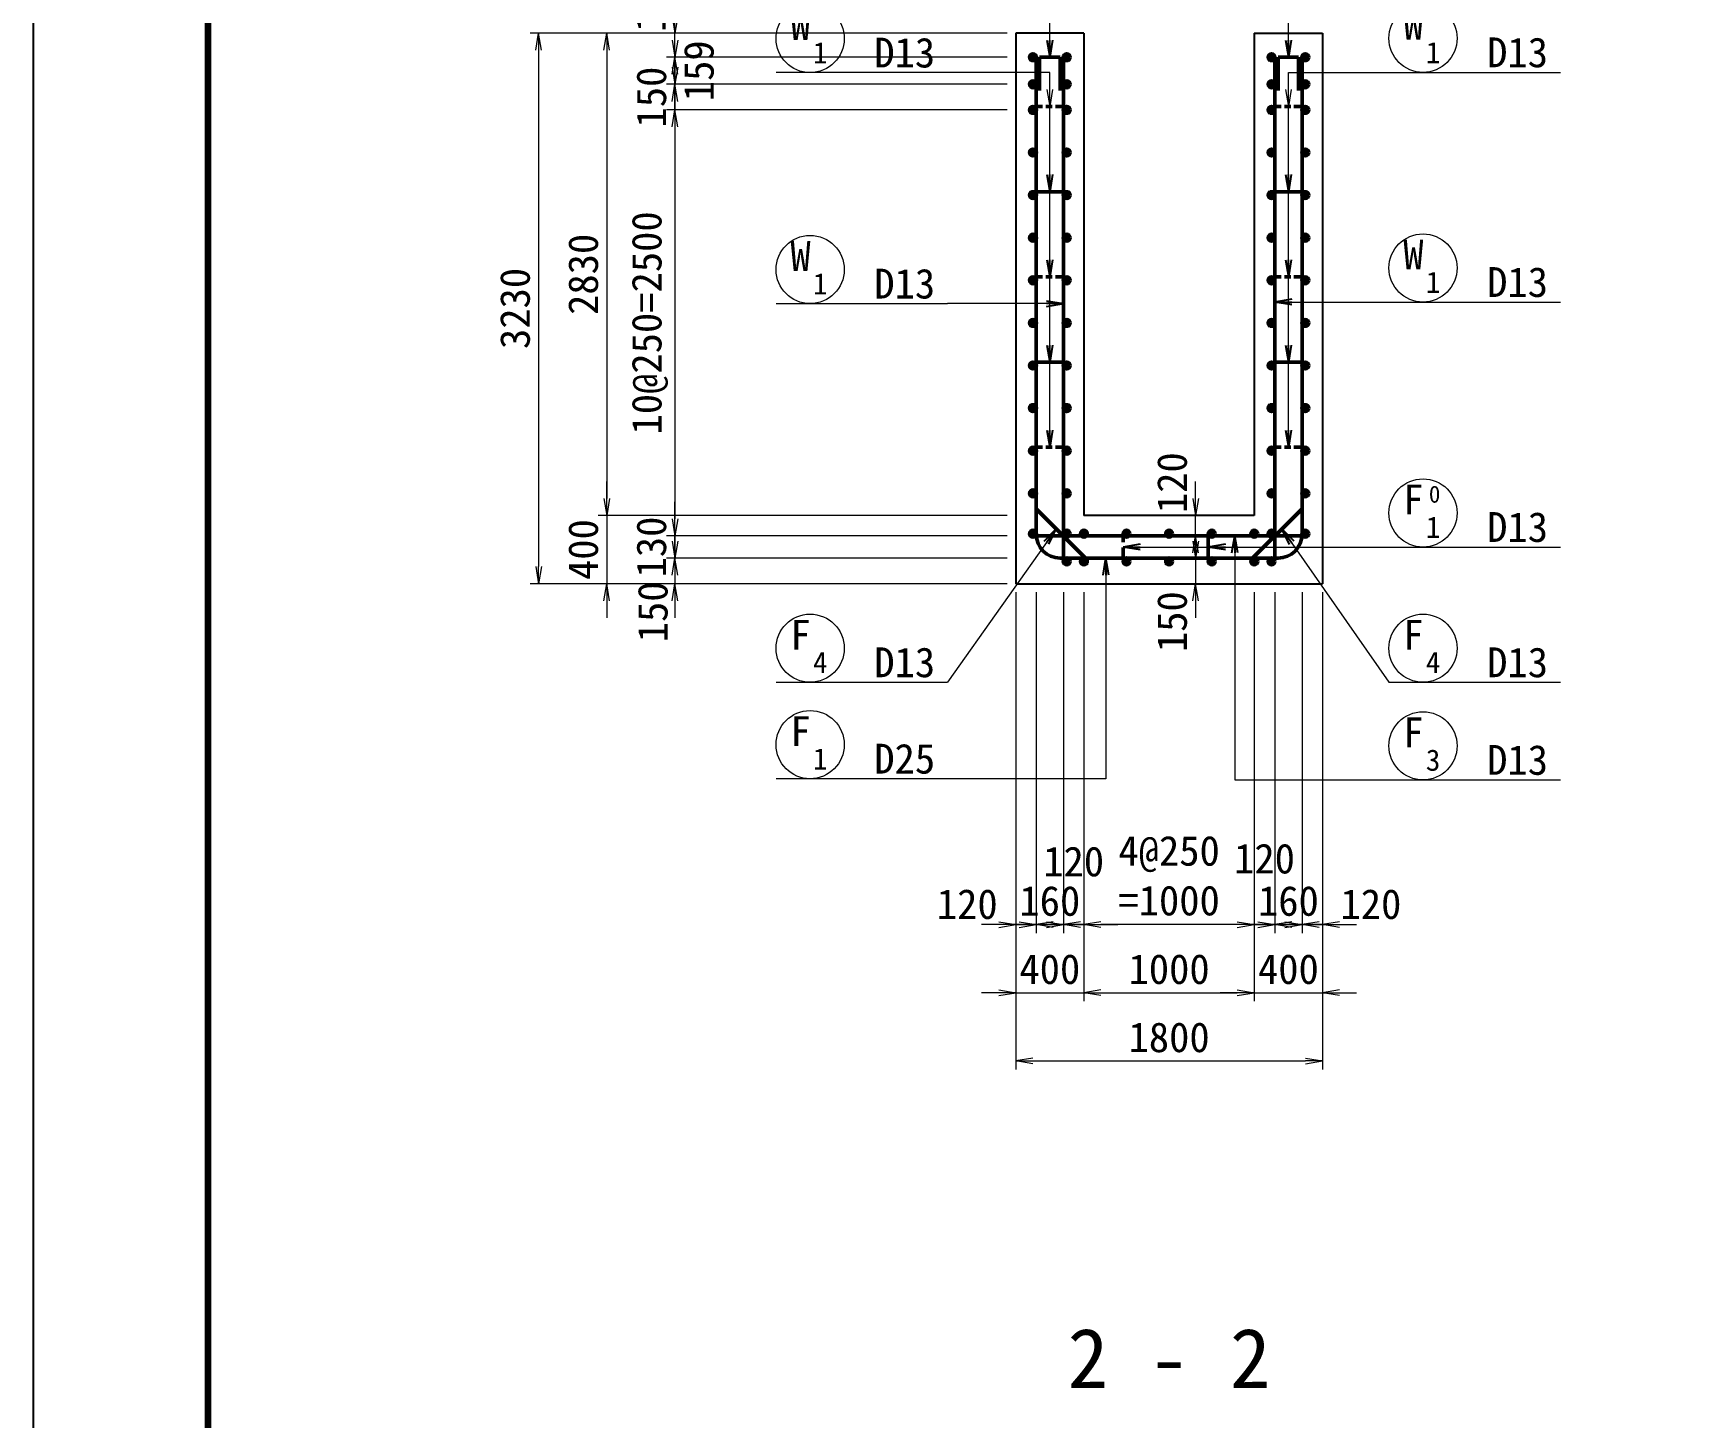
# Model space of a CAD drawing. Header units: millimetres. Extents: x 0 to 126150, y 0 to 29700.
# Drawn here: x 0 to 9739, y 15812 to 23936 of the extents above; entities that cross this region are included whole.
import ezdxf
from ezdxf.enums import TextEntityAlignment as Align

# ---------------------------------------------------------------- set-up
doc = ezdxf.new("R2010")
doc.units = ezdxf.units.MM
doc.header["$LTSCALE"] = 500
doc.linetypes.add('DASHED2', pattern=[0.375, 0.25, -0.125])
doc.layers.get('Defpoints').update_dxf_attribs({"color": 8})
for name, color, linetype, lineweight in [('D-STR', 3, 'Continuous', 25), ('D-STR-DIM', 7, 'Continuous', 13), ('D-STR-HTXT', 4, 'Continuous', 13), ('D-STR-STR1', 1, 'Continuous', 50), ('D-STR-STR2', 40, 'Continuous', 50), ('D-STR-STR3', 2, 'Continuous', 50), ('D-STR-TXT', 7, 'Continuous', 13), ('D-TTL', 2, 'Continuous', 140)]:
    doc.layers.add(name, color=color, linetype=linetype, lineweight=lineweight)
doc.styles.add('YOKO_GOTHIC', font='')
doc.styles.get('YOKO_GOTHIC').set_extended_font_data('MS Gothic')
doc.dimstyles.new('S50', dxfattribs={"dimscale": 50, "dimtxt": 3.5, "dimasz": 2, "dimexe": 1, "dimexo": 1, "dimgap": 1, "dimtad": 1, "dimdec": 0, "dimzin": 1, "dimdsep": 46, "dimtxsty": 'YOKO_GOTHIC', "dimblk": 'OPEN', "dimcen": 0, "dimclrd": 256, "dimclre": 256, "dimclrt": 256, "dimaunit": 1, "dimadec": 3, "dimazin": 0, "dimtfac": 1, "dimtdec": 0, "dimtix": 1, "dimtmove": 2, "dimatfit": 3, "dimldrblk": 'OPEN', "dimfxl": 1, "dimlwd": -1, "dimlwe": -1, "dimarcsym": 2})

# ---------------------------------------------------------------- blocks, each defined once
blk = doc.blocks.new('_Open')
at = {"color": 0, "linetype": 'ByBlock', "lineweight": -2}
for p, q in [((-1, 0.167), (0, 0)), ((-1, -0.167), (0, 0)), ((0, 0), (-1, 0))]:
    blk.add_line(p, q, dxfattribs=at)
blk = doc.blocks.new('*D268')
at = {"layer": 'D-STR-DIM', "ltscale": 1500, "transparency": 16777216}
for p, q in [((5715.7, 23935.6), (2915.7, 23935.6)), ((2965.7, 23835.6), (2965.7, 20805.7)), ((5715.7, 20705.7), (2915.7, 20705.7))]:
    blk.add_line(p, q, dxfattribs=at)
at = {"layer": 'Defpoints', "color": 0, "ltscale": 1500, "transparency": 16777216}
for p in [(5765.7, 23935.6), (2965.7, 20705.7), (5765.7, 20705.7)]:
    blk.add_point(p, dxfattribs=at)
at = {"layer": 'D-STR-DIM', "ltscale": 1500, "transparency": 16777216, "xscale": 100, "yscale": 100, "zscale": 100}
for p, rotation in [((2965.7, 23935.6), 90), ((2965.7, 20705.7), 270)]:
    blk.add_blockref('_Open', p, dxfattribs=dict(at, rotation=rotation))
at = {"layer": 'D-STR-DIM', "ltscale": 1500, "transparency": 16777216, "insert": (2828.2, 22320.6), "char_height": 175, "attachment_point": 5, "rotation": 90, "style": 'YOKO_GOTHIC'}
blk.add_mtext('3230', dxfattribs=at)
blk = doc.blocks.new('*D269')
at = {"layer": 'D-STR-DIM', "ltscale": 1500, "transparency": 16777216}
for p, q in [((5715.7, 23935.6), (3315.7, 23935.6)), ((3365.7, 23835.6), (3365.7, 21205.7)), ((5715.7, 21105.7), (3315.7, 21105.7))]:
    blk.add_line(p, q, dxfattribs=at)
at = {"layer": 'Defpoints', "color": 0, "ltscale": 1500, "transparency": 16777216}
for p in [(5765.7, 23935.6), (3365.7, 21105.7), (5765.7, 21105.7)]:
    blk.add_point(p, dxfattribs=at)
at = {"layer": 'D-STR-DIM', "ltscale": 1500, "transparency": 16777216, "xscale": 100, "yscale": 100, "zscale": 100}
for p, rotation in [((3365.7, 23935.6), 90), ((3365.7, 21105.7), 270)]:
    blk.add_blockref('_Open', p, dxfattribs=dict(at, rotation=rotation))
at = {"layer": 'D-STR-DIM', "ltscale": 1500, "transparency": 16777216, "insert": (3228.2, 22520.6), "char_height": 175, "attachment_point": 5, "rotation": 90, "style": 'YOKO_GOTHIC'}
blk.add_mtext('2830', dxfattribs=at)
blk = doc.blocks.new('*D270')
at = {"layer": 'D-STR-DIM', "ltscale": 1500, "transparency": 16777216}
for p, q in [((3365.7, 21205.7), (3365.7, 21305.7)), ((5715.7, 21105.7), (3315.7, 21105.7)), ((3365.7, 21105.7), (3365.7, 20705.7)), ((5715.7, 20705.7), (3315.7, 20705.7)), ((3365.7, 20605.7), (3365.7, 20505.7))]:
    blk.add_line(p, q, dxfattribs=at)
at = {"layer": 'Defpoints', "color": 0, "ltscale": 1500, "transparency": 16777216}
for p in [(5765.7, 21105.7), (3365.7, 20705.7), (5765.7, 20705.7)]:
    blk.add_point(p, dxfattribs=at)
at = {"layer": 'D-STR-DIM', "ltscale": 1500, "transparency": 16777216, "xscale": 100, "yscale": 100, "zscale": 100}
for p, rotation in [((3365.7, 21105.7), 270), ((3365.7, 20705.7), 90)]:
    blk.add_blockref('_Open', p, dxfattribs=dict(at, rotation=rotation))
at = {"layer": 'D-STR-DIM', "ltscale": 1500, "transparency": 16777216, "insert": (3228.2, 20905.7), "char_height": 175, "attachment_point": 5, "rotation": 90, "style": 'YOKO_GOTHIC'}
blk.add_mtext('400', dxfattribs=at)
blk = doc.blocks.new('*D271')
at = {"layer": 'D-STR-DIM', "ltscale": 1500, "transparency": 16777216}
for p, q in [((3765.7, 24035.6), (3765.7, 24135.6)), ((5715.7, 23935.6), (3715.7, 23935.6)), ((3765.7, 23794.6), (3765.7, 23935.6)), ((5715.7, 23794.6), (3715.7, 23794.6)), ((3765.7, 23694.6), (3765.7, 23594.6))]:
    blk.add_line(p, q, dxfattribs=at)
at = {"layer": 'Defpoints', "color": 0, "ltscale": 1500, "transparency": 16777216}
for p in [(3765.7, 23935.6), (5765.7, 23935.6), (5765.7, 23794.6)]:
    blk.add_point(p, dxfattribs=at)
at = {"layer": 'D-STR-DIM', "ltscale": 1500, "transparency": 16777216, "xscale": 100, "yscale": 100, "zscale": 100}
for p, rotation in [((3765.7, 23935.6), 270), ((3765.7, 23794.6), 90)]:
    blk.add_blockref('_Open', p, dxfattribs=dict(at, rotation=rotation))
at = {"layer": 'D-STR-DIM', "ltscale": 1500, "transparency": 16777216, "insert": (3623.2, 24121), "char_height": 175, "attachment_point": 5, "rotation": 90, "style": 'YOKO_GOTHIC'}
blk.add_mtext('141', dxfattribs=at)
blk = doc.blocks.new('*D272')
at = {"layer": 'D-STR-DIM', "ltscale": 1500, "transparency": 16777216}
for p, q in [((5715.7, 23485.7), (3715.7, 23485.7)), ((3765.7, 23385.7), (3765.7, 21085.7)), ((5715.7, 20985.7), (3715.7, 20985.7))]:
    blk.add_line(p, q, dxfattribs=at)
at = {"layer": 'Defpoints', "color": 0, "ltscale": 1500, "transparency": 16777216}
for p in [(5765.7, 23485.7), (3765.7, 20985.7), (5765.7, 20985.7)]:
    blk.add_point(p, dxfattribs=at)
at = {"layer": 'D-STR-DIM', "ltscale": 1500, "transparency": 16777216, "xscale": 100, "yscale": 100, "zscale": 100}
for p, rotation in [((3765.7, 23485.7), 90), ((3765.7, 20985.7), 270)]:
    blk.add_blockref('_Open', p, dxfattribs=dict(at, rotation=rotation))
at = {"layer": 'D-STR-DIM', "ltscale": 1500, "transparency": 16777216, "insert": (3618.8, 22235.7), "char_height": 175, "attachment_point": 5, "rotation": 90, "style": 'YOKO_GOTHIC'}
blk.add_mtext('10@250=2500', dxfattribs=at)
blk = doc.blocks.new('*D273')
at = {"layer": 'D-STR-DIM', "ltscale": 1500, "transparency": 16777216}
for p, q in [((3765.7, 21085.7), (3765.7, 21185.7)), ((5715.7, 20985.7), (3715.7, 20985.7)), ((3765.7, 20985.7), (3765.7, 20855.7)), ((5715.7, 20855.7), (3715.7, 20855.7)), ((3765.7, 20755.7), (3765.7, 20655.7))]:
    blk.add_line(p, q, dxfattribs=at)
at = {"layer": 'Defpoints', "color": 0, "ltscale": 1500, "transparency": 16777216}
for p in [(5765.7, 20985.7), (3765.7, 20855.7), (5765.7, 20855.7)]:
    blk.add_point(p, dxfattribs=at)
at = {"layer": 'D-STR-DIM', "ltscale": 1500, "transparency": 16777216, "xscale": 100, "yscale": 100, "zscale": 100}
for p, rotation in [((3765.7, 20985.7), 270), ((3765.7, 20855.7), 90)]:
    blk.add_blockref('_Open', p, dxfattribs=dict(at, rotation=rotation))
at = {"layer": 'D-STR-DIM', "ltscale": 1500, "transparency": 16777216, "insert": (3628.2, 20920.7), "char_height": 175, "attachment_point": 5, "rotation": 90, "style": 'YOKO_GOTHIC'}
blk.add_mtext('130', dxfattribs=at)
blk = doc.blocks.new('*D274')
at = {"layer": 'D-STR-DIM', "ltscale": 1500, "transparency": 16777216}
for p, q in [((3765.7, 20955.7), (3765.7, 21055.7)), ((5715.7, 20855.7), (3715.7, 20855.7)), ((3765.7, 20855.7), (3765.7, 20705.7)), ((5715.7, 20705.7), (3715.7, 20705.7)), ((3765.7, 20605.7), (3765.7, 20505.7))]:
    blk.add_line(p, q, dxfattribs=at)
at = {"layer": 'Defpoints', "color": 0, "ltscale": 1500, "transparency": 16777216}
for p in [(5765.7, 20855.7), (3765.7, 20705.7), (5765.7, 20705.7)]:
    blk.add_point(p, dxfattribs=at)
at = {"layer": 'D-STR-DIM', "ltscale": 1500, "transparency": 16777216, "xscale": 100, "yscale": 100, "zscale": 100}
for p, rotation in [((3765.7, 20855.7), 270), ((3765.7, 20705.7), 90)]:
    blk.add_blockref('_Open', p, dxfattribs=dict(at, rotation=rotation))
at = {"layer": 'D-STR-DIM', "ltscale": 1500, "transparency": 16777216, "insert": (3636.5, 20540.3), "char_height": 175, "attachment_point": 5, "rotation": 90, "style": 'YOKO_GOTHIC'}
blk.add_mtext('150', dxfattribs=at)
blk = doc.blocks.new('*D275')
at = {"layer": 'D-STR-DIM', "ltscale": 1500, "transparency": 16777216}
for p, q in [((3765.7, 23735.7), (3765.7, 23835.7)), ((5715.7, 23635.7), (3715.7, 23635.7)), ((3765.7, 23485.7), (3765.7, 23635.7)), ((5715.7, 23485.7), (3715.7, 23485.7)), ((3765.7, 23385.7), (3765.7, 23285.7))]:
    blk.add_line(p, q, dxfattribs=at)
at = {"layer": 'Defpoints', "color": 0, "ltscale": 1500, "transparency": 16777216}
for p in [(3765.7, 23635.7), (5765.7, 23635.7), (5765.7, 23485.7)]:
    blk.add_point(p, dxfattribs=at)
at = {"layer": 'D-STR-DIM', "ltscale": 1500, "transparency": 16777216, "xscale": 100, "yscale": 100, "zscale": 100}
for p, rotation in [((3765.7, 23635.7), 270), ((3765.7, 23485.7), 90)]:
    blk.add_blockref('_Open', p, dxfattribs=dict(at, rotation=rotation))
at = {"layer": 'D-STR-DIM', "ltscale": 1500, "transparency": 16777216, "insert": (3628.2, 23560.7), "char_height": 175, "attachment_point": 5, "rotation": 90, "style": 'YOKO_GOTHIC'}
blk.add_mtext('150', dxfattribs=at)
blk = doc.blocks.new('*D276')
at = {"layer": 'D-STR-DIM', "ltscale": 1500, "transparency": 16777216}
for p, q in [((3765.7, 23894.6), (3765.7, 23994.6)), ((5715.7, 23794.6), (3715.7, 23794.6)), ((3765.7, 23794.6), (3765.7, 23635.7)), ((5715.7, 23635.7), (3715.7, 23635.7)), ((3765.7, 23535.7), (3765.7, 23435.7))]:
    blk.add_line(p, q, dxfattribs=at)
at = {"layer": 'Defpoints', "color": 0, "ltscale": 1500, "transparency": 16777216}
for p in [(5765.7, 23794.6), (3765.7, 23635.7), (5765.7, 23635.7)]:
    blk.add_point(p, dxfattribs=at)
at = {"layer": 'D-STR-DIM', "ltscale": 1500, "transparency": 16777216, "xscale": 100, "yscale": 100, "zscale": 100}
for p, rotation in [((3765.7, 23794.6), 270), ((3765.7, 23635.7), 90)]:
    blk.add_blockref('_Open', p, dxfattribs=dict(at, rotation=rotation))
at = {"layer": 'D-STR-DIM', "ltscale": 1500, "transparency": 16777216, "insert": (3906.9, 23715.1), "char_height": 175, "attachment_point": 5, "rotation": 90, "style": 'YOKO_GOTHIC'}
blk.add_mtext('159', dxfattribs=at)
blk = doc.blocks.new('*D277')
at = {"layer": 'D-STR-DIM', "ltscale": 1500, "transparency": 16777216}
for p, q in [((5765.7, 20655.7), (5765.7, 17855.7)), ((7565.7, 20655.7), (7565.7, 17855.7)), ((5865.7, 17905.7), (7465.7, 17905.7))]:
    blk.add_line(p, q, dxfattribs=at)
at = {"layer": 'Defpoints', "color": 0, "ltscale": 1500, "transparency": 16777216}
for p in [(5765.7, 20705.7), (7565.7, 20705.7), (7565.7, 17905.7)]:
    blk.add_point(p, dxfattribs=at)
at = {"layer": 'D-STR-DIM', "ltscale": 1500, "transparency": 16777216, "xscale": 100, "yscale": 100, "zscale": 100, "rotation": 180}
blk.add_blockref('_Open', (5765.7, 17905.7), dxfattribs=at)
at = {"layer": 'D-STR-DIM', "ltscale": 1500, "transparency": 16777216, "xscale": 100, "yscale": 100, "zscale": 100}
blk.add_blockref('_Open', (7565.7, 17905.7), dxfattribs=at)
at = {"layer": 'D-STR-DIM', "ltscale": 1500, "transparency": 16777216, "insert": (6665.7, 18043.2), "char_height": 175, "attachment_point": 5, "style": 'YOKO_GOTHIC'}
blk.add_mtext('1800', dxfattribs=at)
blk = doc.blocks.new('*D278')
at = {"layer": 'D-STR-DIM', "ltscale": 1500, "transparency": 16777216}
for p, q in [((5765.7, 20655.7), (5765.7, 18255.7)), ((6165.7, 20655.7), (6165.7, 18255.7)), ((5665.7, 18305.7), (5565.7, 18305.7)), ((5765.7, 18305.7), (6165.7, 18305.7)), ((6265.7, 18305.7), (6365.7, 18305.7))]:
    blk.add_line(p, q, dxfattribs=at)
at = {"layer": 'Defpoints', "color": 0, "ltscale": 1500, "transparency": 16777216}
for p in [(5765.7, 20705.7), (6165.7, 20705.7), (6165.7, 18305.7)]:
    blk.add_point(p, dxfattribs=at)
at = {"layer": 'D-STR-DIM', "ltscale": 1500, "transparency": 16777216, "xscale": 100, "yscale": 100, "zscale": 100}
blk.add_blockref('_Open', (5765.7, 18305.7), dxfattribs=at)
at = {"layer": 'D-STR-DIM', "ltscale": 1500, "transparency": 16777216, "xscale": 100, "yscale": 100, "zscale": 100, "rotation": 180}
blk.add_blockref('_Open', (6165.7, 18305.7), dxfattribs=at)
at = {"layer": 'D-STR-DIM', "ltscale": 1500, "transparency": 16777216, "insert": (5965.7, 18443.2), "char_height": 175, "attachment_point": 5, "style": 'YOKO_GOTHIC'}
blk.add_mtext('400', dxfattribs=at)
blk = doc.blocks.new('*D279')
at = {"layer": 'D-STR-DIM', "ltscale": 1500, "transparency": 16777216}
for p, q in [((6165.7, 20655.7), (6165.7, 18255.7)), ((7165.7, 20655.7), (7165.7, 18255.7)), ((6265.7, 18305.7), (7065.7, 18305.7))]:
    blk.add_line(p, q, dxfattribs=at)
at = {"layer": 'Defpoints', "color": 0, "ltscale": 1500, "transparency": 16777216}
for p in [(6165.7, 20705.7), (7165.7, 20705.7), (7165.7, 18305.7)]:
    blk.add_point(p, dxfattribs=at)
at = {"layer": 'D-STR-DIM', "ltscale": 1500, "transparency": 16777216, "xscale": 100, "yscale": 100, "zscale": 100, "rotation": 180}
blk.add_blockref('_Open', (6165.7, 18305.7), dxfattribs=at)
at = {"layer": 'D-STR-DIM', "ltscale": 1500, "transparency": 16777216, "xscale": 100, "yscale": 100, "zscale": 100}
blk.add_blockref('_Open', (7165.7, 18305.7), dxfattribs=at)
at = {"layer": 'D-STR-DIM', "ltscale": 1500, "transparency": 16777216, "insert": (6665.7, 18443.2), "char_height": 175, "attachment_point": 5, "style": 'YOKO_GOTHIC'}
blk.add_mtext('1000', dxfattribs=at)
blk = doc.blocks.new('*D280')
at = {"layer": 'D-STR-DIM', "ltscale": 1500, "transparency": 16777216}
for p, q in [((7165.7, 20655.7), (7165.7, 18255.7)), ((7565.7, 20655.7), (7565.7, 18255.7)), ((7065.7, 18305.7), (6965.7, 18305.7)), ((7165.7, 18305.7), (7565.7, 18305.7)), ((7665.7, 18305.7), (7765.7, 18305.7))]:
    blk.add_line(p, q, dxfattribs=at)
at = {"layer": 'Defpoints', "color": 0, "ltscale": 1500, "transparency": 16777216}
for p in [(7165.7, 20705.7), (7565.7, 20705.7), (7565.7, 18305.7)]:
    blk.add_point(p, dxfattribs=at)
at = {"layer": 'D-STR-DIM', "ltscale": 1500, "transparency": 16777216, "xscale": 100, "yscale": 100, "zscale": 100}
blk.add_blockref('_Open', (7165.7, 18305.7), dxfattribs=at)
at = {"layer": 'D-STR-DIM', "ltscale": 1500, "transparency": 16777216, "xscale": 100, "yscale": 100, "zscale": 100, "rotation": 180}
blk.add_blockref('_Open', (7565.7, 18305.7), dxfattribs=at)
at = {"layer": 'D-STR-DIM', "ltscale": 1500, "transparency": 16777216, "insert": (7365.7, 18443.2), "char_height": 175, "attachment_point": 5, "style": 'YOKO_GOTHIC'}
blk.add_mtext('400', dxfattribs=at)
blk = doc.blocks.new('*D281')
at = {"layer": 'D-STR-DIM', "ltscale": 1500, "transparency": 16777216}
for p, q in [((5885.7, 20655.7), (5885.7, 18655.7)), ((6045.7, 20655.7), (6045.7, 18655.7)), ((5785.7, 18705.7), (5685.7, 18705.7)), ((5885.7, 18705.7), (6045.7, 18705.7)), ((6145.7, 18705.7), (6245.7, 18705.7))]:
    blk.add_line(p, q, dxfattribs=at)
at = {"layer": 'Defpoints', "color": 0, "ltscale": 1500, "transparency": 16777216}
for p in [(5885.7, 20705.7), (6045.7, 20705.7), (6045.7, 18705.7)]:
    blk.add_point(p, dxfattribs=at)
at = {"layer": 'D-STR-DIM', "ltscale": 1500, "transparency": 16777216, "xscale": 100, "yscale": 100, "zscale": 100}
blk.add_blockref('_Open', (5885.7, 18705.7), dxfattribs=at)
at = {"layer": 'D-STR-DIM', "ltscale": 1500, "transparency": 16777216, "xscale": 100, "yscale": 100, "zscale": 100, "rotation": 180}
blk.add_blockref('_Open', (6045.7, 18705.7), dxfattribs=at)
at = {"layer": 'D-STR-DIM', "ltscale": 1500, "transparency": 16777216, "insert": (5965.7, 18843.2), "char_height": 175, "attachment_point": 5, "style": 'YOKO_GOTHIC'}
blk.add_mtext('160', dxfattribs=at)
blk = doc.blocks.new('*D282')
at = {"layer": 'D-STR-DIM', "ltscale": 1500, "transparency": 16777216}
for p, q in [((5765.7, 20655.7), (5765.7, 18655.7)), ((5885.7, 20655.7), (5885.7, 18655.7)), ((5665.7, 18705.7), (5565.7, 18705.7)), ((5765.7, 18705.7), (5885.7, 18705.7)), ((5985.7, 18705.7), (6085.7, 18705.7))]:
    blk.add_line(p, q, dxfattribs=at)
at = {"layer": 'Defpoints', "color": 0, "ltscale": 1500, "transparency": 16777216}
for p in [(5765.7, 20705.7), (5885.7, 20705.7), (5885.7, 18705.7)]:
    blk.add_point(p, dxfattribs=at)
at = {"layer": 'D-STR-DIM', "ltscale": 1500, "transparency": 16777216, "xscale": 100, "yscale": 100, "zscale": 100}
blk.add_blockref('_Open', (5765.7, 18705.7), dxfattribs=at)
at = {"layer": 'D-STR-DIM', "ltscale": 1500, "transparency": 16777216, "xscale": 100, "yscale": 100, "zscale": 100, "rotation": 180}
blk.add_blockref('_Open', (5885.7, 18705.7), dxfattribs=at)
at = {"layer": 'D-STR-DIM', "ltscale": 1500, "transparency": 16777216, "insert": (5481.3, 18824.5), "char_height": 175, "attachment_point": 5, "style": 'YOKO_GOTHIC'}
blk.add_mtext('120', dxfattribs=at)
blk = doc.blocks.new('*D283')
at = {"layer": 'D-STR-DIM', "ltscale": 1500, "transparency": 16777216}
for p, q in [((6165.7, 20655.7), (6165.7, 18655.7)), ((7165.7, 20655.7), (7165.7, 18655.7)), ((7065.7, 18705.7), (6265.7, 18705.7))]:
    blk.add_line(p, q, dxfattribs=at)
at = {"layer": 'Defpoints', "color": 0, "ltscale": 1500, "transparency": 16777216}
for p in [(6165.7, 20705.7), (7165.7, 20705.7), (6165.7, 18705.7)]:
    blk.add_point(p, dxfattribs=at)
at = {"layer": 'D-STR-DIM', "ltscale": 1500, "transparency": 16777216, "xscale": 100, "yscale": 100, "zscale": 100, "rotation": 180}
blk.add_blockref('_Open', (6165.7, 18705.7), dxfattribs=at)
at = {"layer": 'D-STR-DIM', "ltscale": 1500, "transparency": 16777216, "xscale": 100, "yscale": 100, "zscale": 100}
blk.add_blockref('_Open', (7165.7, 18705.7), dxfattribs=at)
at = {"layer": 'D-STR-DIM', "ltscale": 1500, "transparency": 16777216, "insert": (6665.7, 18991.3), "char_height": 175, "attachment_point": 5, "style": 'YOKO_GOTHIC'}
blk.add_mtext('4@250\\P=1000', dxfattribs=at)
blk = doc.blocks.new('*D284')
at = {"layer": 'D-STR-DIM', "ltscale": 1500, "transparency": 16777216}
for p, q in [((6045.7, 20655.7), (6045.7, 18655.7)), ((6165.7, 20655.7), (6165.7, 18655.7)), ((5945.7, 18705.7), (5845.7, 18705.7)), ((6165.7, 18705.7), (6045.7, 18705.7)), ((6265.7, 18705.7), (6365.7, 18705.7))]:
    blk.add_line(p, q, dxfattribs=at)
at = {"layer": 'Defpoints', "color": 0, "ltscale": 1500, "transparency": 16777216}
for p in [(6045.7, 20705.7), (6165.7, 20705.7), (6045.7, 18705.7)]:
    blk.add_point(p, dxfattribs=at)
at = {"layer": 'D-STR-DIM', "ltscale": 1500, "transparency": 16777216, "xscale": 100, "yscale": 100, "zscale": 100}
blk.add_blockref('_Open', (6045.7, 18705.7), dxfattribs=at)
at = {"layer": 'D-STR-DIM', "ltscale": 1500, "transparency": 16777216, "xscale": 100, "yscale": 100, "zscale": 100, "rotation": 180}
blk.add_blockref('_Open', (6165.7, 18705.7), dxfattribs=at)
at = {"layer": 'D-STR-DIM', "ltscale": 1500, "transparency": 16777216, "insert": (6105.7, 19074.5), "char_height": 175, "attachment_point": 5, "style": 'YOKO_GOTHIC'}
blk.add_mtext('120', dxfattribs=at)
blk = doc.blocks.new('*D285')
at = {"layer": 'D-STR-DIM', "ltscale": 1500, "transparency": 16777216}
for p, q in [((7285.7, 20655.7), (7285.7, 18655.7)), ((7445.7, 20655.7), (7445.7, 18655.7)), ((7185.7, 18705.7), (7085.7, 18705.7)), ((7445.7, 18705.7), (7285.7, 18705.7)), ((7545.7, 18705.7), (7645.7, 18705.7))]:
    blk.add_line(p, q, dxfattribs=at)
at = {"layer": 'Defpoints', "color": 0, "ltscale": 1500, "transparency": 16777216}
for p in [(7285.7, 20705.7), (7445.7, 20705.7), (7285.7, 18705.7)]:
    blk.add_point(p, dxfattribs=at)
at = {"layer": 'D-STR-DIM', "ltscale": 1500, "transparency": 16777216, "xscale": 100, "yscale": 100, "zscale": 100}
blk.add_blockref('_Open', (7285.7, 18705.7), dxfattribs=at)
at = {"layer": 'D-STR-DIM', "ltscale": 1500, "transparency": 16777216, "xscale": 100, "yscale": 100, "zscale": 100, "rotation": 180}
blk.add_blockref('_Open', (7445.7, 18705.7), dxfattribs=at)
at = {"layer": 'D-STR-DIM', "ltscale": 1500, "transparency": 16777216, "insert": (7365.7, 18843.2), "char_height": 175, "attachment_point": 5, "style": 'YOKO_GOTHIC'}
blk.add_mtext('160', dxfattribs=at)
blk = doc.blocks.new('*D286')
at = {"layer": 'D-STR-DIM', "ltscale": 1500, "transparency": 16777216}
for p, q in [((7445.7, 20655.7), (7445.7, 18655.7)), ((7565.7, 20655.7), (7565.7, 18655.7)), ((7345.7, 18705.7), (7245.7, 18705.7)), ((7565.7, 18705.7), (7445.7, 18705.7)), ((7665.7, 18705.7), (7765.7, 18705.7))]:
    blk.add_line(p, q, dxfattribs=at)
at = {"layer": 'Defpoints', "color": 0, "ltscale": 1500, "transparency": 16777216}
for p in [(7445.7, 20705.7), (7565.7, 20705.7), (7445.7, 18705.7)]:
    blk.add_point(p, dxfattribs=at)
at = {"layer": 'D-STR-DIM', "ltscale": 1500, "transparency": 16777216, "xscale": 100, "yscale": 100, "zscale": 100}
blk.add_blockref('_Open', (7445.7, 18705.7), dxfattribs=at)
at = {"layer": 'D-STR-DIM', "ltscale": 1500, "transparency": 16777216, "xscale": 100, "yscale": 100, "zscale": 100, "rotation": 180}
blk.add_blockref('_Open', (7565.7, 18705.7), dxfattribs=at)
at = {"layer": 'D-STR-DIM', "ltscale": 1500, "transparency": 16777216, "insert": (7850, 18824.5), "char_height": 175, "attachment_point": 5, "style": 'YOKO_GOTHIC'}
blk.add_mtext('120', dxfattribs=at)
blk = doc.blocks.new('*D287')
at = {"layer": 'D-STR-DIM', "ltscale": 1500, "transparency": 16777216}
for p, q in [((7165.7, 20655.7), (7165.7, 18655.7)), ((7285.7, 20655.7), (7285.7, 18655.7)), ((7065.7, 18705.7), (6965.7, 18705.7)), ((7165.7, 18705.7), (7285.7, 18705.7)), ((7385.7, 18705.7), (7485.7, 18705.7))]:
    blk.add_line(p, q, dxfattribs=at)
at = {"layer": 'Defpoints', "color": 0, "ltscale": 1500, "transparency": 16777216}
for p in [(7165.7, 20705.7), (7285.7, 20705.7), (7285.7, 18705.7)]:
    blk.add_point(p, dxfattribs=at)
at = {"layer": 'D-STR-DIM', "ltscale": 1500, "transparency": 16777216, "xscale": 100, "yscale": 100, "zscale": 100}
blk.add_blockref('_Open', (7165.7, 18705.7), dxfattribs=at)
at = {"layer": 'D-STR-DIM', "ltscale": 1500, "transparency": 16777216, "xscale": 100, "yscale": 100, "zscale": 100, "rotation": 180}
blk.add_blockref('_Open', (7285.7, 18705.7), dxfattribs=at)
at = {"layer": 'D-STR-DIM', "ltscale": 1500, "transparency": 16777216, "insert": (7225.7, 19091.5), "char_height": 175, "attachment_point": 5, "style": 'YOKO_GOTHIC'}
blk.add_mtext('120', dxfattribs=at)
blk = doc.blocks.new('*D317')
at = {"layer": 'D-STR-DIM', "ltscale": 1500, "transparency": 16777216}
for p, q in [((6821.4, 21205.7), (6821.4, 21305.7)), ((6596.2, 21105.7), (6871.4, 21105.7)), ((6821.4, 20985.7), (6821.4, 21105.7)), ((6606.7, 20985.7), (6871.4, 20985.7)), ((6821.4, 20885.7), (6821.4, 20785.7))]:
    blk.add_line(p, q, dxfattribs=at)
at = {"layer": 'Defpoints', "color": 0, "ltscale": 1500, "transparency": 16777216}
for p in [(6546.2, 21105.7), (6821.4, 21105.7), (6556.7, 20985.7)]:
    blk.add_point(p, dxfattribs=at)
at = {"layer": 'D-STR-DIM', "ltscale": 1500, "transparency": 16777216, "xscale": 100, "yscale": 100, "zscale": 100}
for p, rotation in [((6821.4, 21105.7), 270), ((6821.4, 20985.7), 90)]:
    blk.add_blockref('_Open', p, dxfattribs=dict(at, rotation=rotation))
at = {"layer": 'D-STR-DIM', "ltscale": 1500, "transparency": 16777216, "insert": (6683.9, 21298.2), "char_height": 175, "attachment_point": 5, "rotation": 90, "style": 'YOKO_GOTHIC'}
blk.add_mtext('120', dxfattribs=at)
blk = doc.blocks.new('*D318')
at = {"layer": 'D-STR-DIM', "ltscale": 1500, "transparency": 16777216}
for p, q in [((6821.4, 20955.7), (6821.4, 21055.7)), ((6595.4, 20855.7), (6871.4, 20855.7)), ((6821.4, 20855.7), (6821.4, 20705.7)), ((6595.4, 20705.7), (6871.4, 20705.7)), ((6821.4, 20605.7), (6821.4, 20505.7))]:
    blk.add_line(p, q, dxfattribs=at)
at = {"layer": 'Defpoints', "color": 0, "ltscale": 1500, "transparency": 16777216}
for p in [(6545.4, 20855.7), (6545.4, 20705.7), (6821.4, 20705.7)]:
    blk.add_point(p, dxfattribs=at)
at = {"layer": 'D-STR-DIM', "ltscale": 1500, "transparency": 16777216, "xscale": 100, "yscale": 100, "zscale": 100}
for p, rotation in [((6821.4, 20855.7), 270), ((6821.4, 20705.7), 90)]:
    blk.add_blockref('_Open', p, dxfattribs=dict(at, rotation=rotation))
at = {"layer": 'D-STR-DIM', "ltscale": 1500, "transparency": 16777216, "insert": (6683.9, 20482.7), "char_height": 175, "attachment_point": 5, "rotation": 90, "style": 'YOKO_GOTHIC'}
blk.add_mtext('150', dxfattribs=at)

msp = doc.modelspace()

# ---------------------------------------------------------------- linework, layer by layer
at = {"layer": 'D-STR'}
for p, q in [((6165.7, 23935.6), (5765.7, 23935.6)), ((5765.7, 23935.6), (5765.7, 20705.7)), ((6165.7, 23935.6), (6165.7, 21105.7)), ((7165.7, 23935.6), (7565.7, 23935.6)), ((7165.7, 23935.6), (7165.7, 21105.7)), ((7165.7, 23935.6), (7565.7, 23935.6)), ((7565.7, 23935.6), (7565.7, 20705.7)), ((7165.7, 21105.7), (6165.7, 21105.7)), ((5765.7, 20705.7), (7565.7, 20705.7))]:
    msp.add_line(p, q, dxfattribs=at)
at = {"layer": 'D-STR-HTXT'}
for p, q in [((4359.1, 22348.8), (5365.7, 22348.8)), ((7955.6, 22358), (8962.1, 22358)), ((4359.1, 20126.9), (5365.7, 20126.9)), ((7955.6, 20126.9), (8962.1, 20126.9))]:
    msp.add_line(p, q, dxfattribs=at)
for centre in [(4559.1, 23904.3), (8155.6, 23905.6), (4559.1, 22548.8), (8155.6, 22558), (8155.6, 21120.7), (4559.1, 20326.9), (8155.6, 20326.9), (4559.1, 19761.4), (8155.6, 19754.2)]:
    msp.add_circle(centre, 200, dxfattribs=at)
at = {"layer": 'D-STR-STR1'}
for p, q in [((5885.7, 20995.7), (5885.7, 23794.6)), ((6025.7, 23794.6), (5905.7, 23794.6)), ((5905.7, 23599.6), (5905.7, 23794.6)), ((6025.7, 23599.6), (6025.7, 23794.6)), ((6045.7, 20855.7), (6045.7, 23794.6)), ((7285.7, 20855.7), (7285.7, 23794.6)), ((7305.7, 23794.6), (7425.7, 23794.6)), ((7305.7, 23599.6), (7305.7, 23794.6)), ((7425.7, 23599.6), (7425.7, 23794.6)), ((7445.7, 20995.7), (7445.7, 23794.6)), ((6175.7, 20855.7), (5885.7, 21145.7)), ((7155.7, 20855.7), (7445.7, 21145.7)), ((5885.7, 20985.7), (7445.7, 20985.7)), ((6025.7, 20855.7), (7305.7, 20855.7))]:
    msp.add_line(p, q, dxfattribs=at)
for centre, start, end in [((6025.7, 20995.7), 180, 270), ((7305.7, 20995.7), 270, 0)]:
    msp.add_arc(centre, 140, start, end, dxfattribs=at)
at = {"layer": 'D-STR-STR2', "lineweight": 50}
for centre, radius in [((5866.7, 23794.6), 20), ((5866.7, 23794.6), 10), ((6064.7, 23794.6), 20), ((6064.7, 23794.6), 10), ((7266.7, 23794.6), 20), ((7266.7, 23794.6), 10), ((7464.7, 23794.6), 20), ((7464.7, 23794.6), 10), ((5866.7, 23635.7), 20), ((5866.7, 23635.7), 10), ((6064.7, 23635.7), 20), ((6064.7, 23635.7), 10), ((7266.7, 23635.7), 20), ((7266.7, 23635.7), 10), ((7464.7, 23635.7), 20), ((7464.7, 23635.7), 10), ((5866.7, 23485.7), 20), ((5866.7, 23485.7), 10), ((6064.7, 23485.7), 20), ((6064.7, 23485.7), 10), ((7266.7, 23485.7), 20), ((7266.7, 23485.7), 10), ((7464.7, 23485.7), 20), ((7464.7, 23485.7), 10), ((5866.7, 23235.7), 20), ((5866.7, 23235.7), 10), ((6064.7, 23235.7), 20), ((6064.7, 23235.7), 10), ((7266.7, 23235.7), 20), ((7266.7, 23235.7), 10), ((7464.7, 23235.7), 20), ((7464.7, 23235.7), 10), ((5866.7, 22985.7), 20), ((5866.7, 22985.7), 10), ((6064.7, 22985.7), 20), ((6064.7, 22985.7), 10), ((7266.7, 22985.7), 20), ((7266.7, 22985.7), 10), ((7464.7, 22985.7), 20), ((7464.7, 22985.7), 10), ((5866.7, 22735.7), 20), ((5866.7, 22735.7), 10), ((6064.7, 22735.7), 20), ((6064.7, 22735.7), 10), ((7266.7, 22735.7), 20), ((7266.7, 22735.7), 10), ((7464.7, 22735.7), 20), ((7464.7, 22735.7), 10), ((5866.7, 22485.7), 20), ((6064.7, 22485.7), 20), ((7266.7, 22485.7), 20), ((7464.7, 22485.7), 20), ((5866.7, 22485.7), 10), ((6064.7, 22485.7), 10), ((7266.7, 22485.7), 10), ((7464.7, 22485.7), 10), ((5866.7, 22235.7), 20), ((5866.7, 22235.7), 10), ((6064.7, 22235.7), 20), ((6064.7, 22235.7), 10), ((7266.7, 22235.7), 20), ((7266.7, 22235.7), 10), ((7464.7, 22235.7), 20), ((7464.7, 22235.7), 10), ((5866.7, 21985.7), 20), ((5866.7, 21985.7), 10), ((6064.7, 21985.7), 20), ((6064.7, 21985.7), 10), ((7266.7, 21985.7), 20), ((7266.7, 21985.7), 10), ((7464.7, 21985.7), 20), ((7464.7, 21985.7), 10), ((5866.7, 21735.7), 20), ((5866.7, 21735.7), 10), ((6064.7, 21735.7), 20), ((6064.7, 21735.7), 10), ((7266.7, 21735.7), 20), ((7266.7, 21735.7), 10), ((7464.7, 21735.7), 20), ((7464.7, 21735.7), 10), ((5866.7, 21485.7), 20), ((5866.7, 21485.7), 10), ((6064.7, 21485.7), 20), ((6064.7, 21485.7), 10), ((7266.7, 21485.7), 20), ((7266.7, 21485.7), 10), ((7464.7, 21485.7), 20), ((7464.7, 21485.7), 10), ((5866.7, 21235.7), 20), ((5866.7, 21235.7), 10), ((6064.7, 21235.7), 20), ((6064.7, 21235.7), 10), ((7266.7, 21235.7), 20), ((7266.7, 21235.7), 10), ((7464.7, 21235.7), 20), ((7464.7, 21235.7), 10), ((5866.7, 20998.7), 20), ((5866.7, 20998.7), 10), ((6064.7, 20998.7), 20), ((6064.7, 20998.7), 10), ((6165.7, 20998.7), 20), ((6165.7, 20998.7), 10), ((6415.7, 20998.7), 20), ((6415.7, 20998.7), 10), ((6665.7, 20998.7), 20), ((6665.7, 20998.7), 10), ((6915.7, 20998.7), 20), ((6915.7, 20998.7), 10), ((7165.7, 20998.7), 20), ((7165.7, 20998.7), 10), ((7266.7, 20998.7), 20), ((7266.7, 20998.7), 10), ((7464.7, 20998.7), 20), ((7464.7, 20998.7), 10), ((6064.7, 20836.7), 20), ((6064.7, 20836.7), 10), ((6165.7, 20836.7), 20), ((6165.7, 20836.7), 10), ((6415.7, 20836.7), 20), ((6415.7, 20836.7), 10), ((6665.7, 20836.7), 20), ((6665.7, 20836.7), 10), ((6915.7, 20836.7), 20), ((6915.7, 20836.7), 10), ((7165.7, 20836.7), 20), ((7165.7, 20836.7), 10), ((7266.7, 20836.7), 20), ((7266.7, 20836.7), 10)]:
    msp.add_circle(centre, radius, dxfattribs=at)
at = {"layer": 'D-STR-STR3', "linetype": 'DASHED2', "ltscale": 0.3}
for p, q in [((5885.7, 23505.7), (6045.7, 23505.7)), ((7285.7, 23505.7), (7445.7, 23505.7)), ((5885.7, 22505.7), (6045.7, 22505.7)), ((7285.7, 22505.7), (7445.7, 22505.7)), ((5885.7, 21505.7), (6045.7, 21505.7)), ((7285.7, 21505.7), (7445.7, 21505.7))]:
    msp.add_line(p, q, dxfattribs=at)
at = {"layer": 'D-STR-STR3'}
for p, q in [((5885.7, 23005.7), (6045.7, 23005.7)), ((7285.7, 23005.7), (7445.7, 23005.7)), ((5885.7, 22005.7), (6045.7, 22005.7)), ((7285.7, 22005.7), (7445.7, 22005.7)), ((6895.7, 20855.7), (6895.7, 20985.7))]:
    msp.add_line(p, q, dxfattribs=at)
at = {"layer": 'D-STR-STR3', "linetype": 'DASHED2', "ltscale": 0.5}
msp.add_line((6395.7, 20855.7), (6395.7, 20985.7), dxfattribs=at)
at = {"layer": 'D-TTL'}
msp.add_lwpolyline([(1025, 28600), (1025, 1100), (41025, 1100), (41025, 28600)], close=True, dxfattribs=at)
at = {"layer": 'Defpoints', "color": 1}
msp.add_lwpolyline([(0, 29700), (0, 0), (42050, 0), (42050, 29700)], close=True, dxfattribs=at)

# ---------------------------------------------------------------- block references
at = {"layer": 'D-STR-HTXT', "xscale": 100, "yscale": 100, "zscale": 100, "rotation": 270}
for p in [(5965.7, 23505.7), (7365.7, 23505.7)]:
    msp.add_blockref('_Open', p, dxfattribs=at)

# ---------------------------------------------------------------- texts
at = {"layer": 'D-STR-TXT', "style": 'YOKO_GOTHIC'}
for s, height, p in [('W', 175, (4502.8, 23896)), ('W', 175, (8099.3, 23897.2)), ('1', 125, (4618.5, 23758.2)), ('1', 125, (8214.9, 23759.4)), ('W', 175, (4502.8, 22540.5)), ('W', 175, (8099.3, 22549.6)), ('1', 125, (4618.5, 22402.7)), ('1', 125, (8214.9, 22411.8)), ('F', 175, (8099.3, 21112.4)), ('0', 100, (8223.7, 21180.9)), ('1', 125, (8214.9, 20974.6)), ('F', 175, (4502.8, 20318.5)), ('F', 175, (8099.3, 20318.5)), ('4', 125, (4618.5, 20180.7)), ('4', 125, (8214.9, 20180.7)), ('F', 175, (4502.8, 19753)), ('F', 175, (8099.3, 19745.9)), ('1', 125, (4618.5, 19615.2)), ('3', 125, (8214.9, 19608.1)), ('2 - 2', 350, (6665.7, 15986))]:
    msp.add_text(s, height=height, dxfattribs=at).set_placement(p, align=Align.CENTER)
for s, p in [('D13', (4935.6, 23734.3)), ('D13', (8532.1, 23735.6)), ('D13', (4935.6, 22378.8)), ('D13', (8532.1, 22388)), ('D13', (8532.1, 20950.7)), ('D13', (4935.6, 20156.9)), ('D13', (8532.1, 20156.9)), ('D25', (4935.6, 19591.4)), ('D13', (8532.1, 19584.2))]:
    msp.add_text(s, height=175, dxfattribs=at).set_placement(p)

# ---------------------------------------------------------------- dimensions: what is measured, and where the dimension line sits
at = {"layer": 'D-STR-DIM', "ltscale": 1500}
for base, p1, p2, angle, picture, middle in [((3765.7, 23935.6), (5765.7, 23794.6), (5765.7, 23935.6), 90, '*D271', (3623.2, 24121)), ((3765.7, 23635.7), (5765.7, 23794.6), (5765.7, 23635.7), 90, '*D276', (3906.9, 23715.1)), ((6821.4, 21105.7), (6556.7, 20985.7), (6546.2, 21105.7), 90, '*D317', (6683.9, 21298.2)), ((3765.7, 20705.7), (5765.7, 20855.7), (5765.7, 20705.7), 90, '*D274', (3636.5, 20540.3)), ((6821.4, 20705.7), (6545.4, 20855.7), (6545.4, 20705.7), 90, '*D318', (6683.9, 20482.7)), ((6045.7, 18705.7), (6165.7, 20705.7), (6045.7, 20705.7), 180, '*D284', (6105.7, 19074.5)), ((7445.7, 18705.7), (7565.7, 20705.7), (7445.7, 20705.7), 180, '*D286', (7850, 18824.5))]:
    dim = msp.add_linear_dim(base=base, p1=p1, p2=p2, angle=angle, dimstyle='S50', dxfattribs=at)
    dim.commit()
    dim.dimension.update_dxf_attribs({"geometry": picture, "text_midpoint": middle, "dimtype": 160})
for base, p1, p2, angle, picture, middle in [((2965.7, 20705.7), (5765.7, 23935.6), (5765.7, 20705.7), 90, '*D268', (2828.2, 22320.6)), ((3365.7, 21105.7), (5765.7, 23935.6), (5765.7, 21105.7), 90, '*D269', (3228.2, 22520.6)), ((3765.7, 23635.7), (5765.7, 23485.7), (5765.7, 23635.7), 90, '*D275', (3628.2, 23560.7)), ((3365.7, 20705.7), (5765.7, 21105.7), (5765.7, 20705.7), 90, '*D270', (3228.2, 20905.7)), ((3765.7, 20855.7), (5765.7, 20985.7), (5765.7, 20855.7), 90, '*D273', (3628.2, 20920.7)), ((7285.7, 18705.7), (7445.7, 20705.7), (7285.7, 20705.7), 180, '*D285', (7365.7, 18843.2))]:
    dim = msp.add_linear_dim(base=base, p1=p1, p2=p2, angle=angle, dimstyle='S50', dxfattribs=at)
    dim.commit()
    dim.dimension.update_dxf_attribs({"geometry": picture, "text_midpoint": middle})
for base, p1, p2, angle, text, picture, middle in [((3765.7, 20985.7), (5765.7, 23485.7), (5765.7, 20985.7), 90, '10@250=<>', '*D272', (3618.8, 22235.7)), ((6165.7, 18705.7), (7165.7, 20705.7), (6165.7, 20705.7), 180, '4@250\\P=<>', '*D283', (6665.7, 18991.3))]:
    dim = msp.add_linear_dim(base=base, p1=p1, p2=p2, angle=angle, text=text, dimstyle='S50', dxfattribs=at)
    dim.commit()
    dim.dimension.update_dxf_attribs({"geometry": picture, "text_midpoint": middle})
for base, p1, p2, picture, middle in [((5885.7, 18705.7), (5765.7, 20705.7), (5885.7, 20705.7), '*D282', (5481.3, 18824.5)), ((7285.7, 18705.7), (7165.7, 20705.7), (7285.7, 20705.7), '*D287', (7225.7, 19091.5))]:
    dim = msp.add_linear_dim(base=base, p1=p1, p2=p2, dimstyle='S50', dxfattribs=at)
    dim.commit()
    dim.dimension.update_dxf_attribs({"geometry": picture, "text_midpoint": middle, "dimtype": 160})
for base, p1, p2, picture, middle in [((6165.7, 18305.7), (5765.7, 20705.7), (6165.7, 20705.7), '*D278', (5965.7, 18443.2)), ((6045.7, 18705.7), (5885.7, 20705.7), (6045.7, 20705.7), '*D281', (5965.7, 18843.2)), ((7565.7, 17905.7), (5765.7, 20705.7), (7565.7, 20705.7), '*D277', (6665.7, 18043.2)), ((7165.7, 18305.7), (6165.7, 20705.7), (7165.7, 20705.7), '*D279', (6665.7, 18443.2)), ((7565.7, 18305.7), (7165.7, 20705.7), (7565.7, 20705.7), '*D280', (7365.7, 18443.2))]:
    dim = msp.add_linear_dim(base=base, p1=p1, p2=p2, dimstyle='S50', dxfattribs=at)
    dim.commit()
    dim.dimension.update_dxf_attribs({"geometry": picture, "text_midpoint": middle})

# ---------------------------------------------------------------- leaders
at = {"layer": 'D-STR-HTXT'}
for points in [[(5965.7, 23794.6), (5965.7, 24392.5)], [(7365.7, 23794.6), (7365.7, 24392.5)], [(5965.7, 21505.7), (5965.7, 23704.3), (4359.1, 23704.3)], [(5965.7, 23005.7), (5965.7, 23704.3)], [(7365.7, 21505.7), (7365.7, 23705.6), (8962.1, 23705.6)], [(7365.7, 23005.7), (7365.7, 23581.6)], [(5965.7, 22505.7), (5965.7, 22890.9)], [(7365.7, 22505.7), (7365.7, 22804.8)], [(6045.7, 22348.8), (5365.7, 22348.8)], [(5965.7, 22005.7), (5965.7, 22390.9)], [(7285.7, 22358), (7965.7, 22358)], [(7365.7, 22005.7), (7365.7, 22304.8)], [(6003.5, 21027.8), (5365.7, 20126.9)], [(7051.4, 20985.7), (7051.4, 19554.2), (8962.1, 19554.2)], [(7327.8, 21027.8), (7955.6, 20126.9)], [(6295.1, 20855.7), (6295.1, 19561.4), (4359.1, 19561.4)], [(6395.7, 20920.7), (8962.1, 20920.7)], [(6895.7, 20920.7), (7343.2, 20920.7)]]:
    msp.add_leader(points, dimstyle='S50', dxfattribs=at)

doc.saveas('drawing.dxf')
